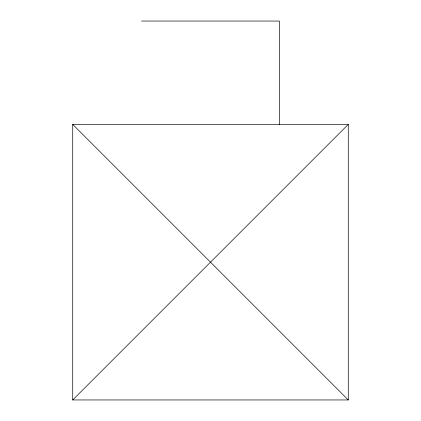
<?xml version="1.0" encoding="UTF-8"?>
<svg xmlns="http://www.w3.org/2000/svg" width="421" height="421" viewBox="0 0 421 421"><rect width="100%" height="100%" fill="white"/><g stroke="black" fill="none" stroke-linecap="round" stroke-linejoin="round"><path stroke-width="0.63" d="M72.717 399.95L348.283 124.384L72.717 124.384L72.717 399.95L348.283 399.95L348.283 124.384M141.609 21.05L279.391 21.05L279.391 124.384M72.717 124.384L348.283 399.95"/></g></svg>
